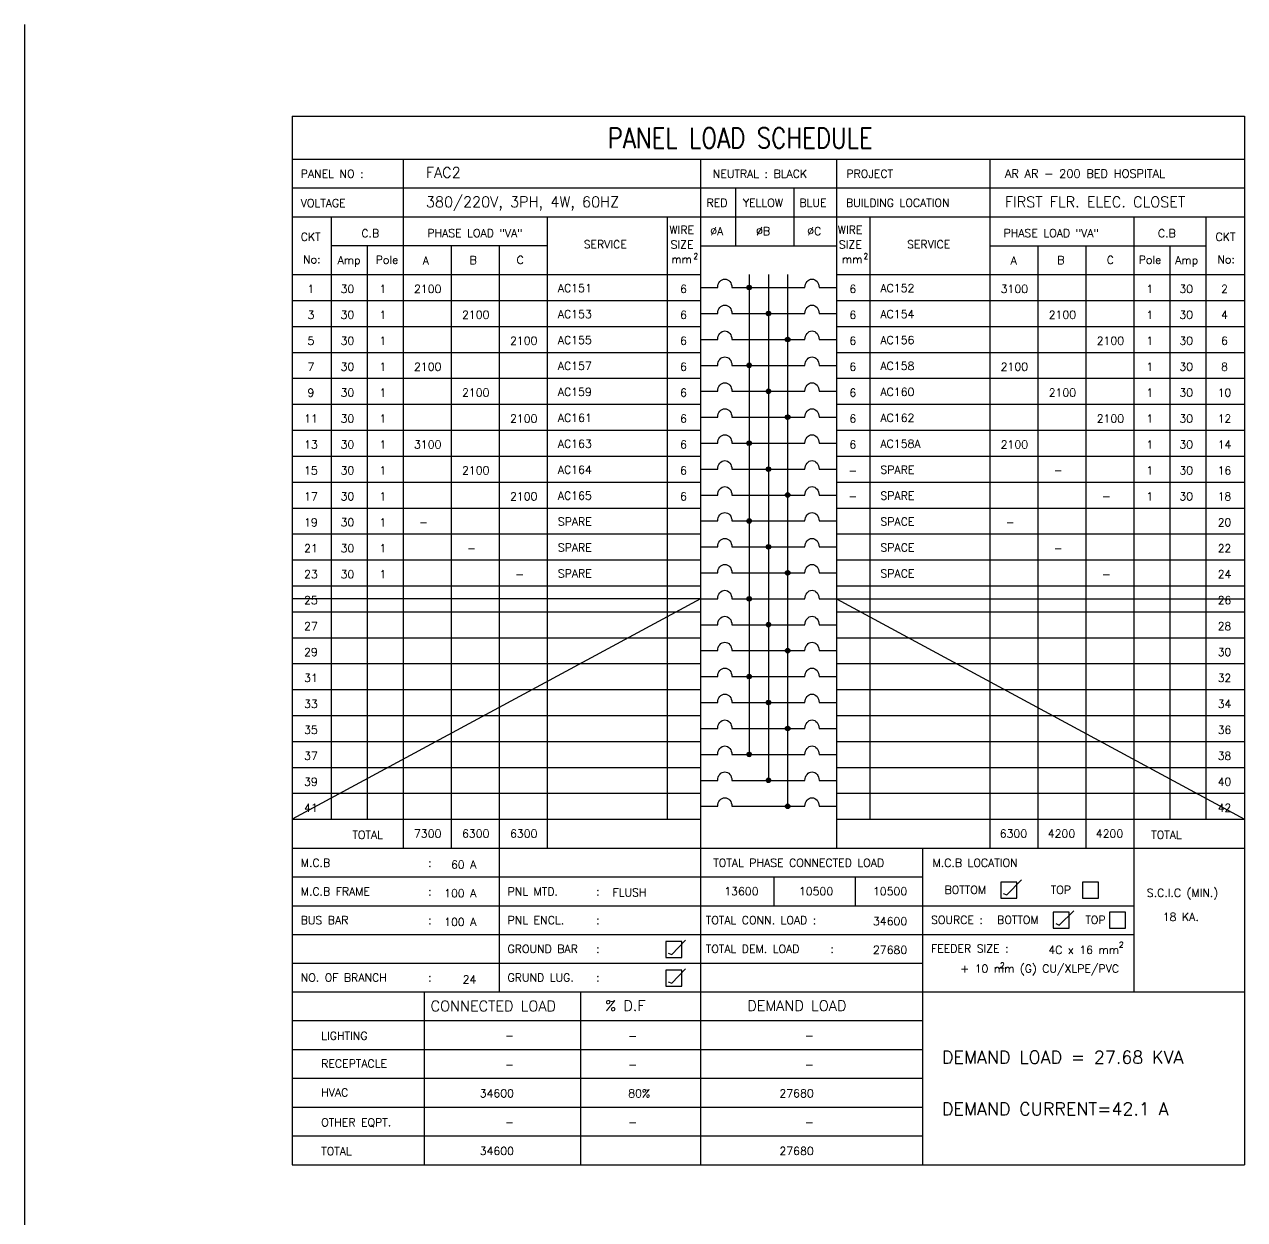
# Model space of a CAD drawing. Extents: x -97793 to -97690, y 25173 to 25253.
# Drawn here: x -97760.49 to -97733.86, y 25226.74 to 25252.82 of the extents above; entities that cross this region are included whole.
import ezdxf
from ezdxf.enums import TextEntityAlignment as Align

# ---------------------------------------------------------------- set-up
doc = ezdxf.new("R2010")
doc.units = 0
doc.header["$MEASUREMENT"] = 0
for name, color, linetype in [('BORDER', 4, 'CONTINUOUS'), ('E-TXT', 2, 'CONTINUOUS'), ('PANEL', 2, 'CONTINUOUS')]:
    doc.layers.add(name, color=color, linetype=linetype)
doc.styles.add('ROMANS', font='ROMANS.shx', dxfattribs={"height": 0.4})
pattern_1 = [(315, (107288.256086, 27292.395791), (0.00864749998874, 0.00864749998874), [])]
pattern_2 = [(315, (107288.256086, 27283.905085), (0.00864749998874, 0.00864749998874), [])]
pattern_3 = [(315, (107288.256086, 27285.603226), (0.00864749998874, 0.00864749998874), [])]
pattern_4 = [(315, (107288.256086, 27287.301367), (0.00864749998874, 0.00864749998874), [])]
pattern_5 = [(315, (107288.256086, 27288.999508), (0.00864749998874, 0.00864749998874), [])]
pattern_6 = [(315, (107288.256086, 27290.69765), (0.00864749998874, 0.00864749998874), [])]

msp = doc.modelspace()

# ---------------------------------------------------------------- hatches: boundary and pattern name
at = {"layer": 'PANEL', "linetype": 'Continuous'}
h = msp.add_hatch(dxfattribs=at)
h.set_pattern_fill('ANSI31', color=256, scale=0.068485, angle=406.041, style=0)
h.set_pattern_definition([(91.040959325, (107288.256086, 27292.395791), (-0.00855917542476, -0.00015552164567), [])])
h.paths.add_polyline_path([(-97744.721, 25247.077, 1), (-97744.623, 25247.077, 1)])
h = msp.add_hatch(dxfattribs=at)
h.set_pattern_fill('ANSI31', color=256, scale=0.097835, angle=270, style=0)
h.set_pattern_definition(pattern_1)
h.paths.add_polyline_path([(-97744.301, 25246.511, 1), (-97744.203, 25246.511, 1)])
h = msp.add_hatch(dxfattribs=at)
h.set_pattern_fill('ANSI31', color=256, scale=0.097835, angle=270, style=0)
h.set_pattern_definition(pattern_1)
h.paths.add_polyline_path([(-97743.784, 25245.945, 1), (-97743.882, 25245.945, 1)])
h = msp.add_hatch(dxfattribs=at)
h.set_pattern_fill('ANSI31', color=256, scale=0.097835, angle=270, style=0)
h.set_pattern_definition(pattern_1)
h.paths.add_polyline_path([(-97744.623, 25245.379, 1), (-97744.721, 25245.379, 1)])
h = msp.add_hatch(dxfattribs=at)
h.set_pattern_fill('ANSI31', color=256, scale=0.097835, angle=270, style=0)
h.set_pattern_definition(pattern_1)
h.paths.add_polyline_path([(-97744.203, 25244.813, 1), (-97744.301, 25244.813, 1)])
h = msp.add_hatch(dxfattribs=at)
h.set_pattern_fill('ANSI31', color=256, scale=0.097835, angle=270, style=0)
h.set_pattern_definition(pattern_1)
h.paths.add_polyline_path([(-97743.784, 25244.247, 1), (-97743.882, 25244.247, 1)])
h = msp.add_hatch(dxfattribs=at)
h.set_pattern_fill('ANSI31', color=256, scale=0.097835, angle=270, style=0)
h.set_pattern_definition(pattern_6)
h.paths.add_polyline_path([(-97744.623, 25243.681, 1), (-97744.721, 25243.681, 1)])
h = msp.add_hatch(dxfattribs=at)
h.set_pattern_fill('ANSI31', color=256, scale=0.097835, angle=270, style=0)
h.set_pattern_definition(pattern_6)
h.paths.add_polyline_path([(-97744.203, 25243.115, 1), (-97744.301, 25243.115, 1)])
h = msp.add_hatch(dxfattribs=at)
h.set_pattern_fill('ANSI31', color=256, scale=0.097835, angle=270, style=0)
h.set_pattern_definition(pattern_6)
h.paths.add_polyline_path([(-97743.784, 25242.549, 1), (-97743.882, 25242.549, 1)])
h = msp.add_hatch(dxfattribs=at)
h.set_pattern_fill('ANSI31', color=256, scale=0.097835, angle=270, style=0)
h.set_pattern_definition(pattern_5)
h.paths.add_polyline_path([(-97744.623, 25241.983, 1), (-97744.721, 25241.983, 1)])
h = msp.add_hatch(dxfattribs=at)
h.set_pattern_fill('ANSI31', color=256, scale=0.097835, angle=270, style=0)
h.set_pattern_definition(pattern_5)
h.paths.add_polyline_path([(-97744.203, 25241.417, 1), (-97744.301, 25241.417, 1)])
h = msp.add_hatch(dxfattribs=at)
h.set_pattern_fill('ANSI31', color=256, scale=0.097835, angle=270, style=0)
h.set_pattern_definition(pattern_5)
h.paths.add_polyline_path([(-97743.784, 25240.851, 1), (-97743.882, 25240.851, 1)])
h = msp.add_hatch(dxfattribs=at)
h.set_pattern_fill('ANSI31', color=256, scale=0.097835, angle=270, style=0)
h.set_pattern_definition(pattern_4)
h.paths.add_polyline_path([(-97744.623, 25240.285, 1), (-97744.721, 25240.285, 1)])
h = msp.add_hatch(dxfattribs=at)
h.set_pattern_fill('ANSI31', color=256, scale=0.097835, angle=270, style=0)
h.set_pattern_definition(pattern_4)
h.paths.add_polyline_path([(-97744.203, 25239.719, 1), (-97744.301, 25239.719, 1)])
h = msp.add_hatch(dxfattribs=at)
h.set_pattern_fill('ANSI31', color=256, scale=0.097835, angle=270, style=0)
h.set_pattern_definition(pattern_4)
h.paths.add_polyline_path([(-97743.784, 25239.153, 1), (-97743.882, 25239.153, 1)])
h = msp.add_hatch(dxfattribs=at)
h.set_pattern_fill('ANSI31', color=256, scale=0.097835, angle=270, style=0)
h.set_pattern_definition(pattern_3)
h.paths.add_polyline_path([(-97744.623, 25238.587, 1), (-97744.721, 25238.587, 1)])
h = msp.add_hatch(dxfattribs=at)
h.set_pattern_fill('ANSI31', color=256, scale=0.097835, angle=270, style=0)
h.set_pattern_definition(pattern_3)
h.paths.add_polyline_path([(-97744.203, 25238.021, 1), (-97744.301, 25238.021, 1)])
h = msp.add_hatch(dxfattribs=at)
h.set_pattern_fill('ANSI31', color=256, scale=0.097835, angle=270, style=0)
h.set_pattern_definition(pattern_3)
h.paths.add_polyline_path([(-97743.784, 25237.455, 1), (-97743.882, 25237.455, 1)])
h = msp.add_hatch(dxfattribs=at)
h.set_pattern_fill('ANSI31', color=256, scale=0.097835, angle=270, style=0)
h.set_pattern_definition(pattern_2)
h.paths.add_polyline_path([(-97744.623, 25236.889, 1), (-97744.721, 25236.889, 1)])
h = msp.add_hatch(dxfattribs=at)
h.set_pattern_fill('ANSI31', color=256, scale=0.097835, angle=270, style=0)
h.set_pattern_definition(pattern_2)
h.paths.add_polyline_path([(-97744.203, 25236.323, 1), (-97744.301, 25236.323, 1)])
h = msp.add_hatch(dxfattribs=at)
h.set_pattern_fill('ANSI31', color=256, scale=0.097835, angle=270, style=0)
h.set_pattern_definition(pattern_2)
h.paths.add_polyline_path([(-97743.784, 25235.757, 1), (-97743.882, 25235.757, 1)])

# ---------------------------------------------------------------- linework, layer by layer
at = {"layer": 'BORDER', "color": 1}
msp.add_line((-97760.494, 25252.819), (-97760.494, 25172.719), dxfattribs=at)
at = {"layer": 'PANEL', "color": 6}
for p, q in [((-97754.647, 25250.82), (-97733.857, 25250.82)), ((-97754.647, 25250.82), (-97754.647, 25227.936)), ((-97733.857, 25250.82), (-97733.857, 25227.936)), ((-97754.647, 25227.936), (-97733.857, 25227.936))]:
    msp.add_line(p, q, dxfattribs=at)
at = {"layer": 'PANEL', "color": 2}
for p, q in [((-97754.647, 25249.876), (-97733.857, 25249.876)), ((-97745.737, 25249.876), (-97745.737, 25234.84)), ((-97742.767, 25249.876), (-97742.767, 25234.84)), ((-97754.647, 25248.618), (-97733.857, 25248.618)), ((-97745.737, 25247.987), (-97742.767, 25247.987)), ((-97754.647, 25234.84), (-97733.857, 25234.84))]:
    msp.add_line(p, q, dxfattribs=at)
at = {"layer": 'PANEL', "color": 11}
for p, q in [((-97752.228, 25249.876), (-97752.228, 25234.84)), ((-97739.421, 25249.876), (-97739.421, 25234.84)), ((-97753.801, 25248.618), (-97753.801, 25235.474)), ((-97749.084, 25248.618), (-97749.084, 25234.84)), ((-97746.463, 25248.618), (-97746.463, 25235.474)), ((-97742.042, 25248.618), (-97742.042, 25235.474)), ((-97736.277, 25248.618), (-97736.277, 25231.71)), ((-97734.704, 25248.618), (-97734.704, 25235.474)), ((-97749.084, 25247.989), (-97753.801, 25247.989)), ((-97753.014, 25247.989), (-97753.014, 25235.474)), ((-97751.18, 25247.989), (-97751.18, 25234.84)), ((-97750.132, 25247.989), (-97750.132, 25231.71)), ((-97739.421, 25247.989), (-97734.704, 25247.989)), ((-97738.373, 25247.989), (-97738.373, 25234.84)), ((-97737.325, 25247.989), (-97737.325, 25234.84)), ((-97735.49, 25247.989), (-97735.49, 25235.474)), ((-97754.647, 25247.361), (-97745.737, 25247.361)), ((-97742.767, 25247.361), (-97733.857, 25247.361)), ((-97754.647, 25246.794), (-97745.737, 25246.794)), ((-97742.767, 25246.794), (-97733.857, 25246.794)), ((-97754.647, 25246.228), (-97745.737, 25246.228)), ((-97742.767, 25246.228), (-97733.857, 25246.228)), ((-97754.647, 25245.662), (-97745.737, 25245.662)), ((-97742.767, 25245.662), (-97733.857, 25245.662)), ((-97754.647, 25245.096), (-97745.737, 25245.096)), ((-97742.767, 25245.096), (-97733.857, 25245.096)), ((-97754.647, 25244.53), (-97745.737, 25244.53)), ((-97742.767, 25244.53), (-97733.857, 25244.53)), ((-97754.647, 25243.964), (-97745.737, 25243.964)), ((-97742.767, 25243.964), (-97733.857, 25243.964)), ((-97754.647, 25243.398), (-97745.737, 25243.398)), ((-97742.767, 25243.398), (-97733.857, 25243.398)), ((-97754.647, 25242.832), (-97745.737, 25242.832)), ((-97742.767, 25242.832), (-97733.857, 25242.832)), ((-97754.647, 25242.266), (-97745.737, 25242.266)), ((-97742.767, 25242.266), (-97733.857, 25242.266)), ((-97754.647, 25241.7), (-97745.737, 25241.7)), ((-97742.767, 25241.7), (-97733.857, 25241.7)), ((-97754.647, 25241.134), (-97745.737, 25241.134)), ((-97742.767, 25241.134), (-97733.857, 25241.134)), ((-97754.647, 25240.568), (-97745.737, 25240.568)), ((-97742.767, 25240.568), (-97733.857, 25240.568)), ((-97754.647, 25240.002), (-97745.737, 25240.002)), ((-97742.767, 25240.002), (-97733.857, 25240.002)), ((-97754.647, 25239.436), (-97745.737, 25239.436)), ((-97742.767, 25239.436), (-97733.857, 25239.436)), ((-97754.647, 25238.87), (-97745.737, 25238.87)), ((-97742.767, 25238.87), (-97733.857, 25238.87)), ((-97754.647, 25238.304), (-97745.737, 25238.304)), ((-97742.767, 25238.304), (-97733.857, 25238.304)), ((-97754.647, 25237.738), (-97745.737, 25237.738)), ((-97742.767, 25237.738), (-97733.857, 25237.738)), ((-97754.647, 25237.172), (-97745.737, 25237.172)), ((-97742.767, 25237.172), (-97733.857, 25237.172)), ((-97754.647, 25236.606), (-97745.737, 25236.606)), ((-97742.767, 25236.606), (-97733.857, 25236.606)), ((-97754.647, 25236.04), (-97745.737, 25236.04)), ((-97742.767, 25236.04), (-97733.857, 25236.04)), ((-97754.647, 25235.474), (-97745.737, 25235.474)), ((-97742.767, 25235.474), (-97733.857, 25235.474)), ((-97745.737, 25234.84), (-97745.737, 25227.936)), ((-97740.886, 25234.84), (-97740.886, 25231.71)), ((-97754.647, 25234.214), (-97740.886, 25234.214)), ((-97744.131, 25234.214), (-97744.131, 25233.588)), ((-97742.361, 25234.214), (-97742.361, 25233.588)), ((-97754.647, 25233.588), (-97736.277, 25233.588)), ((-97754.647, 25232.962), (-97736.277, 25232.962)), ((-97754.647, 25232.336), (-97740.886, 25232.336)), ((-97754.647, 25231.71), (-97733.857, 25231.71)), ((-97751.766, 25231.71), (-97751.766, 25227.936)), ((-97748.358, 25231.71), (-97748.358, 25227.936)), ((-97740.886, 25231.71), (-97740.886, 25227.936)), ((-97754.647, 25231.081), (-97740.886, 25231.081)), ((-97754.647, 25230.452), (-97740.886, 25230.452)), ((-97754.647, 25229.823), (-97740.886, 25229.823)), ((-97754.647, 25229.194), (-97740.886, 25229.194)), ((-97754.647, 25228.565), (-97740.886, 25228.565))]:
    msp.add_line(p, q, dxfattribs=at)
at = {"layer": 'PANEL'}
for p, q in [((-97754.647, 25249.25), (-97733.857, 25249.25)), ((-97744.967, 25247.987), (-97744.967, 25249.25)), ((-97743.691, 25247.987), (-97743.691, 25249.25)), ((-97744.672, 25247.361), (-97744.672, 25236.889)), ((-97744.252, 25247.361), (-97744.252, 25236.323)), ((-97743.833, 25247.361), (-97743.833, 25235.757)), ((-97745.737, 25247.077), (-97745.359, 25247.077)), ((-97745.051, 25247.077), (-97743.454, 25247.077)), ((-97743.146, 25247.077), (-97742.767, 25247.077)), ((-97745.737, 25246.511), (-97745.359, 25246.511)), ((-97745.051, 25246.511), (-97743.454, 25246.511)), ((-97743.146, 25246.511), (-97742.767, 25246.511)), ((-97745.737, 25245.945), (-97745.359, 25245.945)), ((-97745.051, 25245.945), (-97743.454, 25245.945)), ((-97743.146, 25245.945), (-97742.767, 25245.945)), ((-97745.737, 25245.379), (-97745.359, 25245.379)), ((-97745.051, 25245.379), (-97743.454, 25245.379)), ((-97743.146, 25245.379), (-97742.767, 25245.379)), ((-97745.737, 25244.813), (-97745.359, 25244.813)), ((-97745.051, 25244.813), (-97743.454, 25244.813)), ((-97743.146, 25244.813), (-97742.767, 25244.813)), ((-97745.737, 25244.247), (-97745.359, 25244.247)), ((-97745.051, 25244.247), (-97743.454, 25244.247)), ((-97743.146, 25244.247), (-97742.767, 25244.247)), ((-97745.737, 25243.681), (-97745.359, 25243.681)), ((-97745.051, 25243.681), (-97743.454, 25243.681)), ((-97743.146, 25243.681), (-97742.767, 25243.681)), ((-97745.737, 25243.115), (-97745.359, 25243.115)), ((-97745.051, 25243.115), (-97743.454, 25243.115)), ((-97743.146, 25243.115), (-97742.767, 25243.115)), ((-97745.737, 25242.549), (-97745.359, 25242.549)), ((-97745.051, 25242.549), (-97743.454, 25242.549)), ((-97743.146, 25242.549), (-97742.767, 25242.549)), ((-97745.737, 25241.983), (-97745.359, 25241.983)), ((-97745.051, 25241.983), (-97743.454, 25241.983)), ((-97743.146, 25241.983), (-97742.767, 25241.983)), ((-97745.737, 25241.417), (-97745.359, 25241.417)), ((-97745.051, 25241.417), (-97743.454, 25241.417)), ((-97743.146, 25241.417), (-97742.767, 25241.417)), ((-97745.737, 25240.851), (-97745.359, 25240.851)), ((-97745.051, 25240.851), (-97743.454, 25240.851)), ((-97743.146, 25240.851), (-97742.767, 25240.851)), ((-97745.737, 25240.285), (-97745.359, 25240.285)), ((-97745.051, 25240.285), (-97743.454, 25240.285)), ((-97743.146, 25240.285), (-97742.767, 25240.285)), ((-97745.737, 25239.719), (-97745.359, 25239.719)), ((-97745.051, 25239.719), (-97743.454, 25239.719)), ((-97743.146, 25239.719), (-97742.767, 25239.719)), ((-97745.737, 25239.153), (-97745.359, 25239.153)), ((-97745.051, 25239.153), (-97743.454, 25239.153)), ((-97743.146, 25239.153), (-97742.767, 25239.153)), ((-97745.737, 25238.587), (-97745.359, 25238.587)), ((-97745.051, 25238.587), (-97743.454, 25238.587)), ((-97743.146, 25238.587), (-97742.767, 25238.587)), ((-97745.737, 25238.021), (-97745.359, 25238.021)), ((-97745.051, 25238.021), (-97743.454, 25238.021)), ((-97743.146, 25238.021), (-97742.767, 25238.021)), ((-97745.737, 25237.455), (-97745.359, 25237.455)), ((-97745.051, 25237.455), (-97743.454, 25237.455)), ((-97743.146, 25237.455), (-97742.767, 25237.455)), ((-97745.737, 25236.889), (-97745.359, 25236.889)), ((-97745.051, 25236.889), (-97743.454, 25236.889)), ((-97743.146, 25236.889), (-97742.767, 25236.889)), ((-97745.737, 25236.323), (-97745.359, 25236.323)), ((-97745.051, 25236.323), (-97743.454, 25236.323)), ((-97743.146, 25236.323), (-97742.767, 25236.323)), ((-97745.737, 25235.757), (-97745.359, 25235.757)), ((-97745.051, 25235.757), (-97743.454, 25235.757)), ((-97743.146, 25235.757), (-97742.767, 25235.757)), ((-97739.05, 25233.821), (-97738.731, 25234.153)), ((-97739.125, 25233.851), (-97739.05, 25233.821)), ((-97737.902, 25233.166), (-97737.583, 25233.478)), ((-97737.978, 25233.196), (-97737.902, 25233.166)), ((-97746.362, 25232.525), (-97746.064, 25232.838)), ((-97746.438, 25232.555), (-97746.362, 25232.525)), ((-97746.362, 25231.898), (-97746.064, 25232.21)), ((-97746.438, 25231.928), (-97746.362, 25231.898))]:
    msp.add_line(p, q, dxfattribs=at)
at = {"layer": 'PANEL', "color": 7}
for p, q in [((-97745.737, 25240.285), (-97754.647, 25235.474)), ((-97745.737, 25240.285), (-97754.647, 25240.285)), ((-97742.767, 25240.285), (-97733.857, 25235.474)), ((-97742.767, 25240.285), (-97733.857, 25240.285))]:
    msp.add_line(p, q, dxfattribs=at)
at = {"layer": 'PANEL', "color": 11}
for points in [[(-97738.833, 25234.104), (-97739.182, 25234.104), (-97739.182, 25233.755), (-97738.833, 25233.755)], [(-97737.049, 25234.104), (-97737.398, 25234.104), (-97737.398, 25233.755), (-97737.049, 25233.755)], [(-97737.685, 25233.449), (-97738.035, 25233.449), (-97738.035, 25233.099), (-97737.685, 25233.099)], [(-97736.459, 25233.449), (-97736.808, 25233.449), (-97736.808, 25233.099), (-97736.459, 25233.099)], [(-97746.145, 25232.808), (-97746.495, 25232.808), (-97746.495, 25232.459), (-97746.145, 25232.459)], [(-97746.145, 25232.181), (-97746.495, 25232.181), (-97746.495, 25231.831), (-97746.145, 25231.831)]]:
    msp.add_lwpolyline(points, close=True, dxfattribs=at)
at = {"layer": 'PANEL'}
for centre in [(-97744.672, 25247.077), (-97744.252, 25246.511), (-97743.833, 25245.945), (-97744.672, 25245.379), (-97744.252, 25244.813), (-97743.833, 25244.247), (-97744.672, 25243.681), (-97744.252, 25243.115), (-97743.833, 25242.549), (-97744.672, 25241.983), (-97744.252, 25241.417), (-97743.833, 25240.851), (-97744.672, 25240.285), (-97744.252, 25239.719), (-97743.833, 25239.153), (-97744.672, 25238.587), (-97744.252, 25238.021), (-97743.833, 25237.455), (-97744.672, 25236.889), (-97744.252, 25236.323), (-97743.833, 25235.757)]:
    msp.add_circle(centre, 0.0489, dxfattribs=at)
at = {"layer": 'PANEL', "extrusion": (0, 0, -1)}
for centre in [(-97745.204, 25247.077), (-97743.3, 25247.077), (-97745.204, 25246.511), (-97743.3, 25246.511), (-97745.204, 25245.945), (-97743.3, 25245.945), (-97745.204, 25245.379), (-97743.3, 25245.379), (-97745.204, 25244.813), (-97743.3, 25244.813), (-97745.204, 25244.247), (-97743.3, 25244.247), (-97745.204, 25243.681), (-97743.3, 25243.681), (-97745.204, 25243.115), (-97743.3, 25243.115), (-97745.204, 25242.549), (-97743.3, 25242.549), (-97745.204, 25241.983), (-97743.3, 25241.983), (-97745.204, 25241.417), (-97743.3, 25241.417), (-97745.204, 25240.851), (-97743.3, 25240.851), (-97745.204, 25240.285), (-97743.3, 25240.285), (-97745.204, 25239.719), (-97743.3, 25239.719), (-97745.204, 25239.153), (-97743.3, 25239.153), (-97745.204, 25238.587), (-97743.3, 25238.587), (-97745.204, 25238.021), (-97743.3, 25238.021), (-97745.204, 25237.455), (-97743.3, 25237.455), (-97745.204, 25236.889), (-97743.3, 25236.889), (-97745.204, 25236.323), (-97743.3, 25236.323), (-97745.204, 25235.757), (-97743.3, 25235.757)]:
    msp.add_ellipse(centre, major_axis=(0, 0.185), ratio=0.833333, start_param=-1.570796, end_param=1.570796, dxfattribs=at)

# ---------------------------------------------------------------- texts
at = {"layer": 'E-TXT', "style": 'ROMANS'}
for s, height, p in [('FAC2', 0.2306, (-97751.73, 25249.472)), ('AR AR - 200 BED HOSPITAL', 0.18169, (-97739.089, 25249.473)), ('380/220V, 3PH, 4W, 60HZ', 0.23061, (-97751.73, 25248.831)), ('FIRST FLR. ELEC. CLOSET', 0.23061, (-97739.089, 25248.831)), ('30', 0.1747, (-97753.592, 25246.961)), ('30', 0.1747, (-97735.282, 25246.961)), ('30', 0.1747, (-97753.592, 25246.395)), ('30', 0.1747, (-97735.282, 25246.395)), ('30', 0.1747, (-97753.592, 25245.829)), ('30', 0.1747, (-97735.282, 25245.829)), ('30', 0.1747, (-97753.592, 25245.263)), ('30', 0.1747, (-97735.282, 25245.263)), ('30', 0.1747, (-97753.592, 25244.697)), ('30', 0.1747, (-97735.282, 25244.697)), ('30', 0.1747, (-97753.592, 25244.131)), ('30', 0.1747, (-97735.282, 25244.131)), ('30', 0.1747, (-97753.592, 25243.565)), ('30', 0.1747, (-97735.282, 25243.565)), ('30', 0.1747, (-97753.592, 25242.999)), ('30', 0.1747, (-97735.282, 25242.999)), ('30', 0.1747, (-97753.592, 25242.433)), ('30', 0.1747, (-97735.282, 25242.433)), ('30', 0.1747, (-97753.592, 25241.867)), ('30', 0.1747, (-97753.592, 25241.301)), ('30', 0.1747, (-97753.592, 25240.734))]:
    msp.add_text(s, height=height, dxfattribs=at).set_placement(p)
for s, p in [('1', (-97752.667, 25247.047)), ('6', (-97746.104, 25247.047)), ('6', (-97742.408, 25247.047)), ('1', (-97735.929, 25247.047)), ('1', (-97752.667, 25246.481)), ('6', (-97746.104, 25246.481)), ('6', (-97742.408, 25246.481)), ('1', (-97735.929, 25246.481)), ('1', (-97752.667, 25245.915)), ('6', (-97746.104, 25245.915)), ('6', (-97742.408, 25245.915)), ('1', (-97735.929, 25245.915)), ('1', (-97752.667, 25245.349)), ('6', (-97746.104, 25245.349)), ('6', (-97742.408, 25245.349)), ('1', (-97735.929, 25245.349)), ('1', (-97752.667, 25244.783)), ('6', (-97746.104, 25244.783)), ('6', (-97742.408, 25244.783)), ('1', (-97735.929, 25244.783)), ('1', (-97752.667, 25244.217)), ('6', (-97746.104, 25244.217)), ('6', (-97742.408, 25244.217)), ('1', (-97735.929, 25244.217)), ('1', (-97752.667, 25243.651)), ('6', (-97746.104, 25243.651)), ('6', (-97742.408, 25243.651)), ('1', (-97735.929, 25243.651)), ('1', (-97752.667, 25243.085)), ('6', (-97746.104, 25243.085)), ('-', (-97742.408, 25243.085)), ('1', (-97735.929, 25243.085)), ('1', (-97752.667, 25242.519)), ('6', (-97746.104, 25242.519)), ('1', (-97735.929, 25242.519)), ('-', (-97742.408, 25242.519)), ('1', (-97752.667, 25241.953)), ('1', (-97752.667, 25241.387)), ('1', (-97752.667, 25240.821))]:
    msp.add_text(s, height=0.175, dxfattribs=at).set_placement(p, align=Align.MIDDLE)
for s, height, p in [('2100', 0.1747, (-97751.391, 25246.961)), ('3100', 0.1747, (-97738.584, 25246.961)), ('2100', 0.1747, (-97750.343, 25246.395)), ('2100', 0.1747, (-97737.536, 25246.395)), ('2100', 0.1747, (-97749.295, 25245.829)), ('2100', 0.1747, (-97736.488, 25245.829)), ('2100', 0.1747, (-97751.391, 25245.263)), ('2100', 0.1747, (-97738.584, 25245.263)), ('2100', 0.1747, (-97750.343, 25244.697)), ('2100', 0.1747, (-97737.536, 25244.697)), ('2100', 0.1747, (-97749.295, 25244.131)), ('2100', 0.1747, (-97736.488, 25244.131)), ('3100', 0.1747, (-97751.391, 25243.565)), ('2100', 0.1747, (-97738.584, 25243.565)), ('2100', 0.1747, (-97750.343, 25242.999)), ('-', 0.175, (-97737.828, 25242.999)), ('2100', 0.1747, (-97749.295, 25242.433)), ('-', 0.175, (-97736.779, 25242.433)), ('-', 0.175, (-97751.683, 25241.867)), ('-', 0.175, (-97738.876, 25241.867)), ('-', 0.175, (-97750.635, 25241.301)), ('-', 0.175, (-97737.828, 25241.301)), ('-', 0.175, (-97749.587, 25240.734)), ('-', 0.175, (-97736.779, 25240.734)), ('7300', 0.1747, (-97751.391, 25235.074)), ('6300', 0.1747, (-97750.343, 25235.074)), ('6300', 0.1747, (-97749.295, 25235.074)), ('6300', 0.1747, (-97738.604, 25235.074)), ('4200', 0.1747, (-97737.555, 25235.074)), ('4200', 0.1747, (-97736.507, 25235.074)), ('60 A', 0.1747, (-97750.628, 25234.397)), ('13600', 0.1747, (-97744.468, 25233.815)), ('10500', 0.1747, (-97742.838, 25233.815)), ('10500', 0.1747, (-97741.222, 25233.815)), ('100 A', 0.1747, (-97750.628, 25233.771)), ('FLUSH', 0.1747, (-97746.914, 25233.789)), ('100 A', 0.1747, (-97750.628, 25233.145)), ('34600', 0.1747, (-97741.222, 25233.162)), ('27680', 0.1747, (-97741.222, 25232.536)), ('4C x 16 mm', 0.1747, (-97736.598, 25232.536)), ('2', 0.122, (-97736.497, 25232.675)), ('+ 10 mm (G) CU/XLPE/PVC', 0.17471, (-97736.598, 25232.126)), ('2', 0.122, (-97739.093, 25232.223)), ('24', 0.1747, (-97750.628, 25231.892)), ('-', 0.175, (-97749.806, 25230.663)), ('-', 0.175, (-97743.263, 25230.663)), ('-', 0.175, (-97749.806, 25230.034)), ('-', 0.175, (-97743.263, 25230.034)), ('34600', 0.1747, (-97749.806, 25229.405)), ('27680', 0.1747, (-97743.263, 25229.405)), ('-', 0.175, (-97749.806, 25228.776)), ('-', 0.175, (-97743.263, 25228.776)), ('34600', 0.1747, (-97749.806, 25228.147)), ('27680', 0.1747, (-97743.263, 25228.147))]:
    msp.add_text(s, height=height, dxfattribs=at).set_placement(p, align=Align.RIGHT)
at = {"layer": 'PANEL', "color": 6, "style": 'ROMANS', "width": 0.833333}
msp.add_text('PANEL LOAD SCHEDULE', height=0.44026, dxfattribs=at).set_placement((-97747.762, 25250.121))
at = {"layer": 'PANEL', "style": 'ROMANS'}
for s, height, p in [('PANEL NO :', 0.1747, (-97754.462, 25249.472)), ('NEUTRAL : BLACK', 0.17471, (-97745.466, 25249.472)), ('PROJECT', 0.1747, (-97742.55, 25249.472)), ('VOLTAGE', 0.1747, (-97754.462, 25248.833)), ('RED', 0.1747, (-97745.603, 25248.839)), ('YELLOW', 0.1747, (-97744.809, 25248.839)), ('BLUE', 0.1747, (-97743.576, 25248.839)), ('BUILDING LOCATION', 0.17471, (-97742.559, 25248.839)), ('WIRE', 0.1747, (-97746.414, 25248.248)), ('%%CA', 0.1747, (-97745.522, 25248.22)), ('%%CB', 0.1747, (-97744.522, 25248.22)), ('%%CC', 0.1747, (-97743.406, 25248.22)), ('WIRE', 0.1747, (-97742.739, 25248.248)), ('CKT', 0.1747, (-97754.462, 25248.097)), ('C.B', 0.1747, (-97753.138, 25248.173)), ('PHASE LOAD "VA"', 0.17471, (-97751.698, 25248.179)), ('SERVICE', 0.1747, (-97748.286, 25247.933)), ('SIZE', 0.1747, (-97746.389, 25247.927)), ('SIZE', 0.1747, (-97742.715, 25247.927)), ('SERVICE', 0.1747, (-97741.225, 25247.933)), ('PHASE LOAD "VA"', 0.17471, (-97739.119, 25248.179)), ('C.B', 0.1747, (-97735.749, 25248.173)), ('CKT', 0.1747, (-97734.492, 25248.097)), ('No:', 0.1747, (-97754.411, 25247.605)), ('Amp', 0.1747, (-97753.657, 25247.59)), ('Pole', 0.1747, (-97752.826, 25247.597)), ('A', 0.175, (-97751.8, 25247.582)), ('B', 0.175, (-97750.776, 25247.589)), ('C', 0.175, (-97749.749, 25247.591)), ('mm', 0.1747, (-97746.372, 25247.606)), ('mm', 0.1747, (-97742.648, 25247.606)), ('A', 0.175, (-97738.965, 25247.582)), ('B', 0.175, (-97737.947, 25247.589)), ('C', 0.175, (-97736.869, 25247.591)), ('Pole', 0.1747, (-97736.169, 25247.597)), ('Amp', 0.1747, (-97735.372, 25247.59)), ('No:', 0.1747, (-97734.452, 25247.605)), ('AC151', 0.1747, (-97748.849, 25246.977)), ('AC152', 0.1747, (-97741.807, 25246.977)), ('AC153', 0.1747, (-97748.849, 25246.411)), ('AC154', 0.1747, (-97741.807, 25246.411)), ('AC155', 0.1747, (-97748.849, 25245.845)), ('AC156', 0.1747, (-97741.807, 25245.845)), ('AC157', 0.1747, (-97748.849, 25245.279)), ('AC158', 0.1747, (-97741.807, 25245.279)), ('AC159', 0.1747, (-97748.849, 25244.713)), ('AC160', 0.1747, (-97741.807, 25244.713)), ('AC161', 0.1747, (-97748.849, 25244.147)), ('AC162', 0.1747, (-97741.807, 25244.147)), ('AC163', 0.1747, (-97748.849, 25243.581)), ('AC158A', 0.1747, (-97741.807, 25243.581)), ('AC164', 0.1747, (-97748.849, 25243.015)), ('SPARE', 0.1747, (-97741.807, 25243.015)), ('AC165', 0.1747, (-97748.849, 25242.448)), ('SPARE', 0.1747, (-97741.807, 25242.448)), ('SPARE', 0.1747, (-97748.849, 25241.882)), ('SPACE', 0.1747, (-97741.807, 25241.882)), ('SPARE', 0.1747, (-97748.849, 25241.316)), ('SPACE', 0.1747, (-97741.807, 25241.316)), ('SPARE', 0.1747, (-97748.849, 25240.75)), ('SPACE', 0.1747, (-97741.807, 25240.75)), ('TOTAL', 0.1747, (-97753.333, 25235.047)), ('TOTAL', 0.1747, (-97735.896, 25235.047)), ('M.C.B', 0.1747, (-97754.462, 25234.436)), (':', 0.175, (-97751.68, 25234.436)), ('TOTAL PHASE CONNECTED LOAD', 0.17471, (-97745.456, 25234.436)), ('M.C.B LOCATION', 0.17471, (-97740.669, 25234.436)), ('M.C.B FRAME', 0.17471, (-97754.462, 25233.81)), ('PNL MTD.', 0.1747, (-97749.947, 25233.81)), ('BOTTOM', 0.1747, (-97740.407, 25233.846)), ('TOP', 0.1747, (-97738.088, 25233.846)), ('S.C.I.C (MIN.)', 0.17471, (-97735.992, 25233.781)), (':', 0.175, (-97751.68, 25233.81)), (':', 0.175, (-97748.013, 25233.81)), ('BUS BAR', 0.1747, (-97754.462, 25233.184)), (':', 0.175, (-97751.68, 25233.184)), ('PNL ENCL.', 0.1747, (-97749.947, 25233.184)), (':', 0.175, (-97748.013, 25233.184)), ('TOTAL CONN. LOAD :', 0.17471, (-97745.619, 25233.184)), ('SOURCE :', 0.1747, (-97740.702, 25233.191)), ('BOTTOM', 0.1747, (-97739.26, 25233.191)), ('TOP', 0.1747, (-97737.334, 25233.191)), ('18 KA.', 0.1747, (-97735.645, 25233.256)), ('GROUND BAR', 0.1747, (-97749.947, 25232.558)), (':', 0.175, (-97748.013, 25232.558)), ('TOTAL DEM. LOAD ', 0.17471, (-97745.619, 25232.558)), (':', 0.175, (-97742.899, 25232.558)), ('FEEDER SIZE :', 0.17471, (-97740.702, 25232.565)), ('NO. OF BRANCH', 0.17471, (-97754.462, 25231.931)), (':', 0.175, (-97751.68, 25231.931)), ('GRUND LUG.', 0.1747, (-97749.947, 25231.931)), (':', 0.175, (-97748.013, 25231.931)), ('CONNECTED LOAD', 0.23061, (-97751.627, 25231.284)), ('% D.F', 0.2306, (-97747.815, 25231.29)), ('DEMAND LOAD', 0.23061, (-97744.715, 25231.29)), ('LIGHTING', 0.1747, (-97754.015, 25230.661)), ('-', 0.175, (-97747.313, 25230.661)), ('DEMAND LOAD = 27.68 KVA', 0.27953, (-97740.466, 25230.141)), ('RECEPTACLE', 0.1747, (-97754.015, 25230.054)), ('-', 0.175, (-97747.313, 25230.033)), ('HVAC', 0.1747, (-97754.015, 25229.424)), ('80%', 0.1747, (-97747.313, 25229.404)), ('DEMAND CURRENT=42.1 A', 0.27953, (-97740.466, 25229.013)), ('OTHER EQPT.', 0.17471, (-97754.015, 25228.772)), ('-', 0.175, (-97747.313, 25228.775)), ('TOTAL', 0.1747, (-97754.015, 25228.143))]:
    msp.add_text(s, height=height, dxfattribs=at).set_placement(p)
at = {"layer": 'PANEL', "style": 'ROMANS', "width": 0.833333}
for p in [(-97745.885, 25247.696), (-97742.172, 25247.696)]:
    msp.add_text('2', height=0.132, dxfattribs=at).set_placement(p)
at = {"layer": 'PANEL', "style": 'ROMANS'}
for s, height, p in [('1', 0.175, (-97754.239, 25247.047)), ('2', 0.175, (-97734.296, 25247.047)), ('3', 0.175, (-97754.239, 25246.481)), ('4', 0.175, (-97734.296, 25246.481)), ('5', 0.175, (-97754.239, 25245.915)), ('6', 0.175, (-97734.296, 25245.915)), ('7', 0.175, (-97754.239, 25245.349)), ('8', 0.175, (-97734.296, 25245.349)), ('9', 0.175, (-97754.239, 25244.783)), ('10', 0.1747, (-97734.296, 25244.783)), ('11', 0.1747, (-97754.239, 25244.217)), ('12', 0.1747, (-97734.296, 25244.217)), ('13', 0.1747, (-97754.239, 25243.651)), ('14', 0.1747, (-97734.296, 25243.651)), ('15', 0.1747, (-97754.239, 25243.085)), ('16', 0.1747, (-97734.296, 25243.085)), ('17', 0.1747, (-97754.239, 25242.519)), ('18', 0.1747, (-97734.296, 25242.519)), ('19', 0.1747, (-97754.239, 25241.953)), ('20', 0.1747, (-97734.296, 25241.953)), ('21', 0.1747, (-97754.239, 25241.387)), ('22', 0.1747, (-97734.296, 25241.387)), ('23', 0.1747, (-97754.239, 25240.821)), ('24', 0.1747, (-97734.296, 25240.821)), ('25', 0.1747, (-97754.239, 25240.255)), ('26', 0.1747, (-97734.296, 25240.255)), ('27', 0.1747, (-97754.239, 25239.689)), ('28', 0.1747, (-97734.296, 25239.689)), ('29', 0.1747, (-97754.239, 25239.123)), ('30', 0.1747, (-97734.296, 25239.123)), ('31', 0.1747, (-97754.239, 25238.557)), ('32', 0.1747, (-97734.296, 25238.557)), ('33', 0.1747, (-97754.239, 25237.99)), ('34', 0.1747, (-97734.296, 25237.99)), ('35', 0.1747, (-97754.239, 25237.424)), ('36', 0.1747, (-97734.296, 25237.424)), ('37', 0.1747, (-97754.239, 25236.858)), ('38', 0.1747, (-97734.296, 25236.858)), ('39', 0.1747, (-97754.239, 25236.292)), ('40', 0.1747, (-97734.296, 25236.292)), ('41', 0.1747, (-97754.239, 25235.726)), ('42', 0.1747, (-97734.296, 25235.726))]:
    msp.add_text(s, height=height, dxfattribs=at).set_placement(p, align=Align.MIDDLE)

doc.saveas('drawing.dxf')
